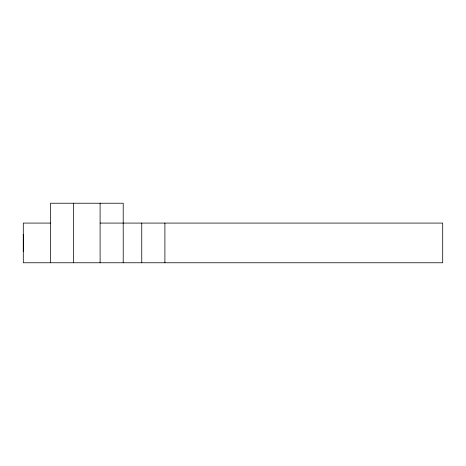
<?xml version="1.0" encoding="UTF-8"?>
<svg xmlns="http://www.w3.org/2000/svg" width="466" height="466" viewBox="0 0 466 466"><rect width="100%" height="100%" fill="white"/><g stroke="black" fill="none" stroke-linecap="round" stroke-linejoin="round"><path stroke-width="0.7" d="M50.474 223.08L23.3 223.08L23.3 262.766L442.7 262.766L442.7 223.08L100.097 223.08M23.3 234.614L23.3 234.322L23.3 251.518L23.3 251.226M164.9 223.08L164.906 262.766M141.757 223.08L141.757 262.766M123.216 262.766L123.21 203.234L50.474 203.234L50.474 262.766M100.097 203.234L100.097 262.766M73.64 203.234L73.64 262.766"/></g></svg>
